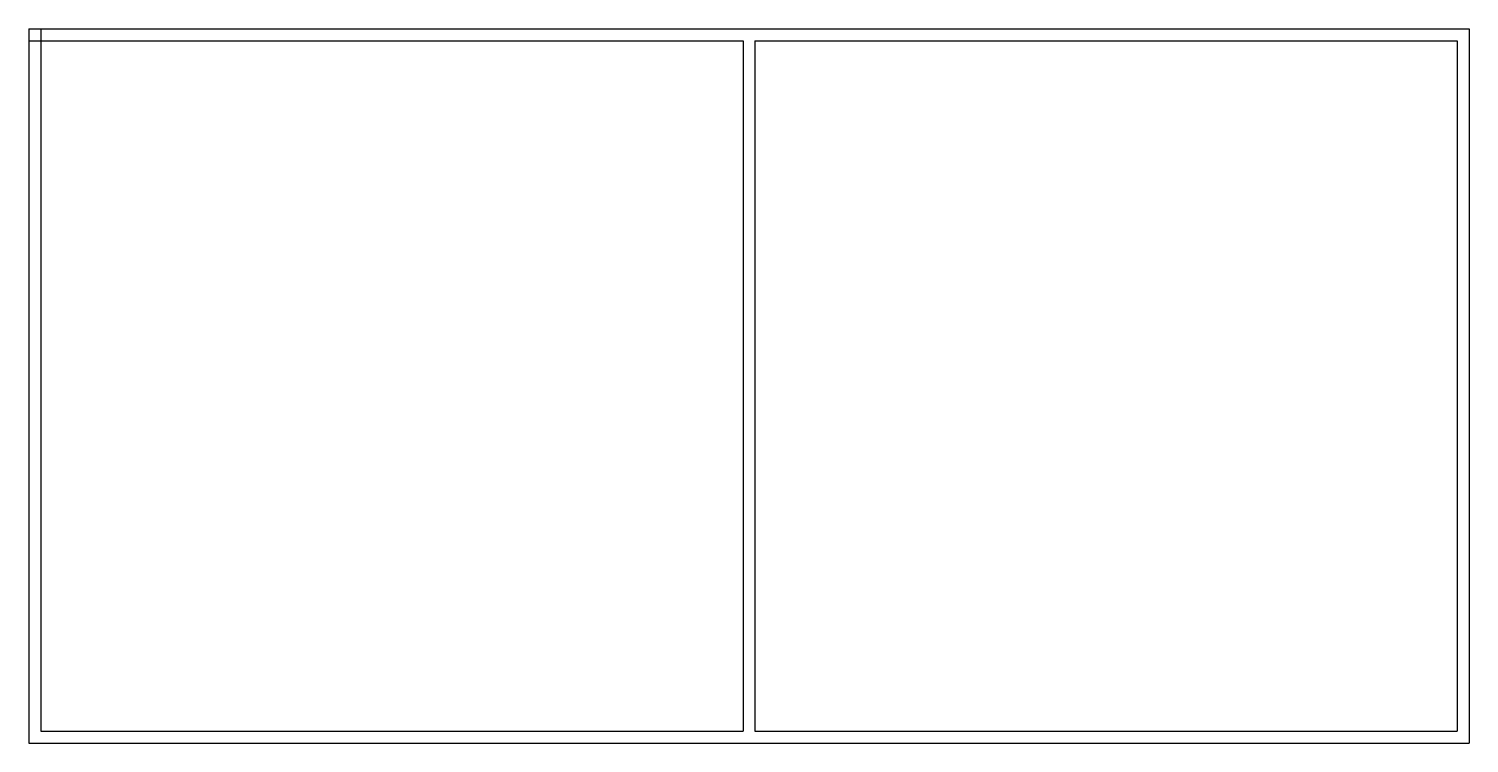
# Model space of a CAD drawing. Header units: inches. Extents: x -26 to 216, y -45 to 75.
import ezdxf

# ---------------------------------------------------------------- set-up
doc = ezdxf.new("R2010")
doc.units = ezdxf.units.IN
doc.header["$MEASUREMENT"] = 0
doc.layers.add('Home', color=7, linetype='Continuous')

msp = doc.modelspace()

# ---------------------------------------------------------------- linework, layer by layer
at = {"layer": 'Home'}
for p, q in [((-25.8, 75.09), (94.2, 75.09)), ((-25.8, 75.09), (-25.8, -44.91)), ((-23.8, 75.09), (-23.8, -42.91)), ((94.2, 75.09), (96.2, 75.09)), ((96.2, 75.09), (216.2, 75.09)), ((216.2, 75.09), (216.2, -44.91)), ((-25.8, 73.09), (94.2, 73.09)), ((94.2, 73.09), (94.2, -42.91)), ((96.2, 73.09), (96.2, -42.91)), ((96.2, 73.09), (214.2, 73.09)), ((214.2, 73.09), (214.2, -42.91)), ((-23.8, -42.91), (94.2, -42.91)), ((96.2, -42.91), (214.2, -42.91)), ((-25.8, -44.91), (94.2, -44.91)), ((94.2, -44.91), (96.2, -44.91)), ((96.2, -44.91), (216.2, -44.91))]:
    msp.add_line(p, q, dxfattribs=at)

doc.saveas('drawing.dxf')
